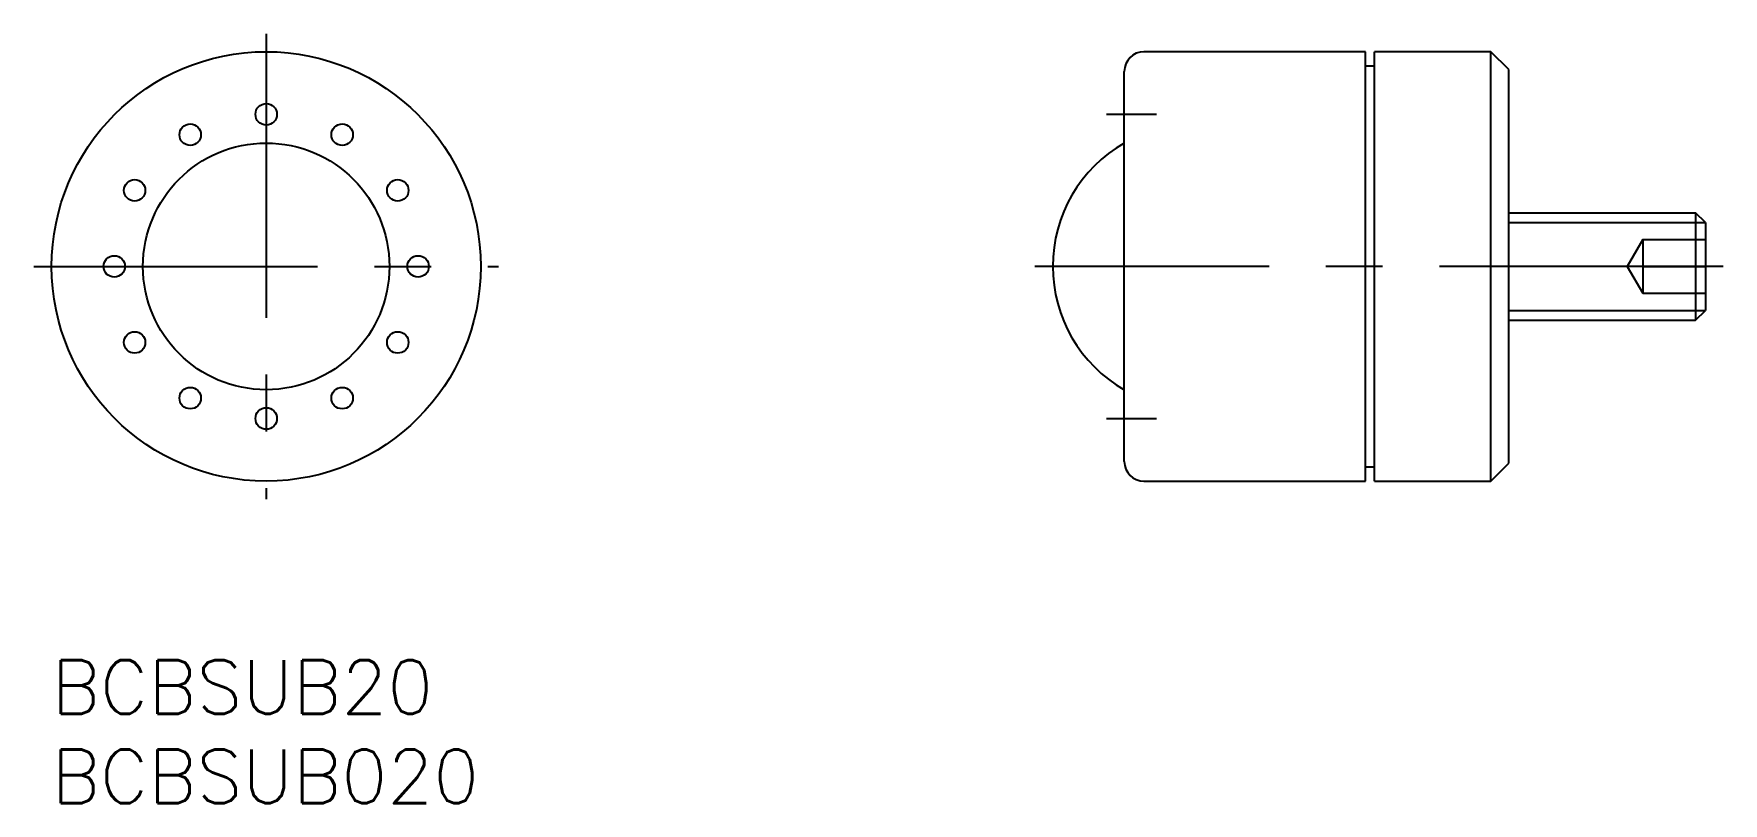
# Model space of a CAD drawing. Extents: x -1 to 93.5, y -8 to 35.
import ezdxf

# ---------------------------------------------------------------- set-up
doc = ezdxf.new("R2010")
doc.units = 0
doc.header["$LTSCALE"] = 0.5
doc.linetypes.add('CENTER', pattern=[50.8, 31.75, -6.35, 6.35, -6.35])
doc.linetypes.add('DASHED', pattern=[19.05, 12.7, -6.35])
for name, color, linetype in [('MSM_CENTER', 1, 'CENTER'), ('MSM_CONTINUOUS', 7, 'CONTINUOUS'), ('MSM_DASHED', 4, 'DASHED'), ('MSM_NARROW', 5, 'CONTINUOUS'), ('MSM_PART_NUMBER', 7, 'CONTINUOUS')]:
    doc.layers.add(name, color=color, linetype=linetype)
doc.styles.get("Standard").update_dxf_attribs({"font": 'txt.shx', "height": 1, "bigfont": 'bigfont.shx'})

# ---------------------------------------------------------------- blocks, each defined once
blk = doc.blocks.new('*U9')
at = {"layer": 'MSM_PART_NUMBER'}
blk.add_text('BCBSUB20', height=3, dxfattribs=at).set_placement((0, -3))
blk = doc.blocks.new('*U10')
at = {"layer": 'MSM_PART_NUMBER'}
blk.add_text('BCBSUB020', height=3, dxfattribs=at).set_placement((0, -8))

msp = doc.modelspace()

# ---------------------------------------------------------------- linework, layer by layer
at = {"layer": 'MSM_CENTER'}
for p, q in [((12, 35), (12, 9)), ((59, 30.5), (61.8, 30.5)), ((-1, 22), (25, 22)), ((93.5, 22), (55, 22)), ((59, 13.5), (61.8, 13.5))]:
    msp.add_line(p, q, dxfattribs=at)
at = {"layer": 'MSM_CONTINUOUS'}
for p, q in [((73.5, 34), (61.1, 34)), ((73.5, 10), (73.5, 34)), ((74, 33.2), (73.5, 33.2)), ((80.5, 34), (74, 34)), ((74, 10), (74, 34)), ((81.5, 33), (80.5, 34)), ((80.5, 10), (80.5, 34)), ((60, 11.1), (60, 32.9)), ((81.5, 11), (81.5, 33)), ((81.5, 25), (91.958, 25)), ((92.5, 24.458), (91.958, 25)), ((91.958, 25), (91.958, 19)), ((92.5, 24.458), (92.5, 19.541)), ((81.5, 19), (91.958, 19)), ((91.958, 19), (92.5, 19.541)), ((73.5, 10.8), (74, 10.8)), ((80.5, 10), (81.5, 11)), ((61.1, 10), (73.5, 10)), ((74, 10), (80.5, 10))]:
    msp.add_line(p, q, dxfattribs=at)
for centre, radius in [((12, 22), 12), ((12, 30.5), 0.6), ((7.75, 29.361), 0.6), ((16.25, 29.361), 0.6), ((12, 22), 6.892), ((4.639, 26.25), 0.6), ((19.361, 26.25), 0.6), ((3.5, 22), 0.6), ((20.5, 22), 0.6), ((4.639, 17.75), 0.6), ((19.361, 17.75), 0.6), ((7.75, 14.639), 0.6), ((16.25, 14.639), 0.6), ((12, 13.5), 0.6)]:
    msp.add_circle(centre, radius, dxfattribs=at)
for centre, radius, start, end in [((61.1, 32.9), 1.1, 90, 180), ((63.937, 22), 7.938, 119.73987, 240.26013), ((61.1, 11.1), 1.1, 180, 270)]:
    msp.add_arc(centre, radius, start, end, dxfattribs=at)
at = {"layer": 'MSM_DASHED'}
for p, q in [((89, 23.5), (88.134, 22)), ((89, 23.5), (92.5, 23.5)), ((89, 23.5), (89, 20.5)), ((88.134, 22), (89, 20.5)), ((89, 22), (92.5, 22)), ((89, 20.5), (92.5, 20.5))]:
    msp.add_line(p, q, dxfattribs=at)
at = {"layer": 'MSM_NARROW'}
for p, q in [((81.5, 24.458), (92.5, 24.458)), ((81.5, 19.541), (92.5, 19.541))]:
    msp.add_line(p, q, dxfattribs=at)

# ---------------------------------------------------------------- block references
at = {"layer": 'MSM_CONTINUOUS'}
for name in ['*U9', '*U10']:
    msp.add_blockref(name, (0, 0), dxfattribs=at)

doc.saveas('drawing.dxf')
